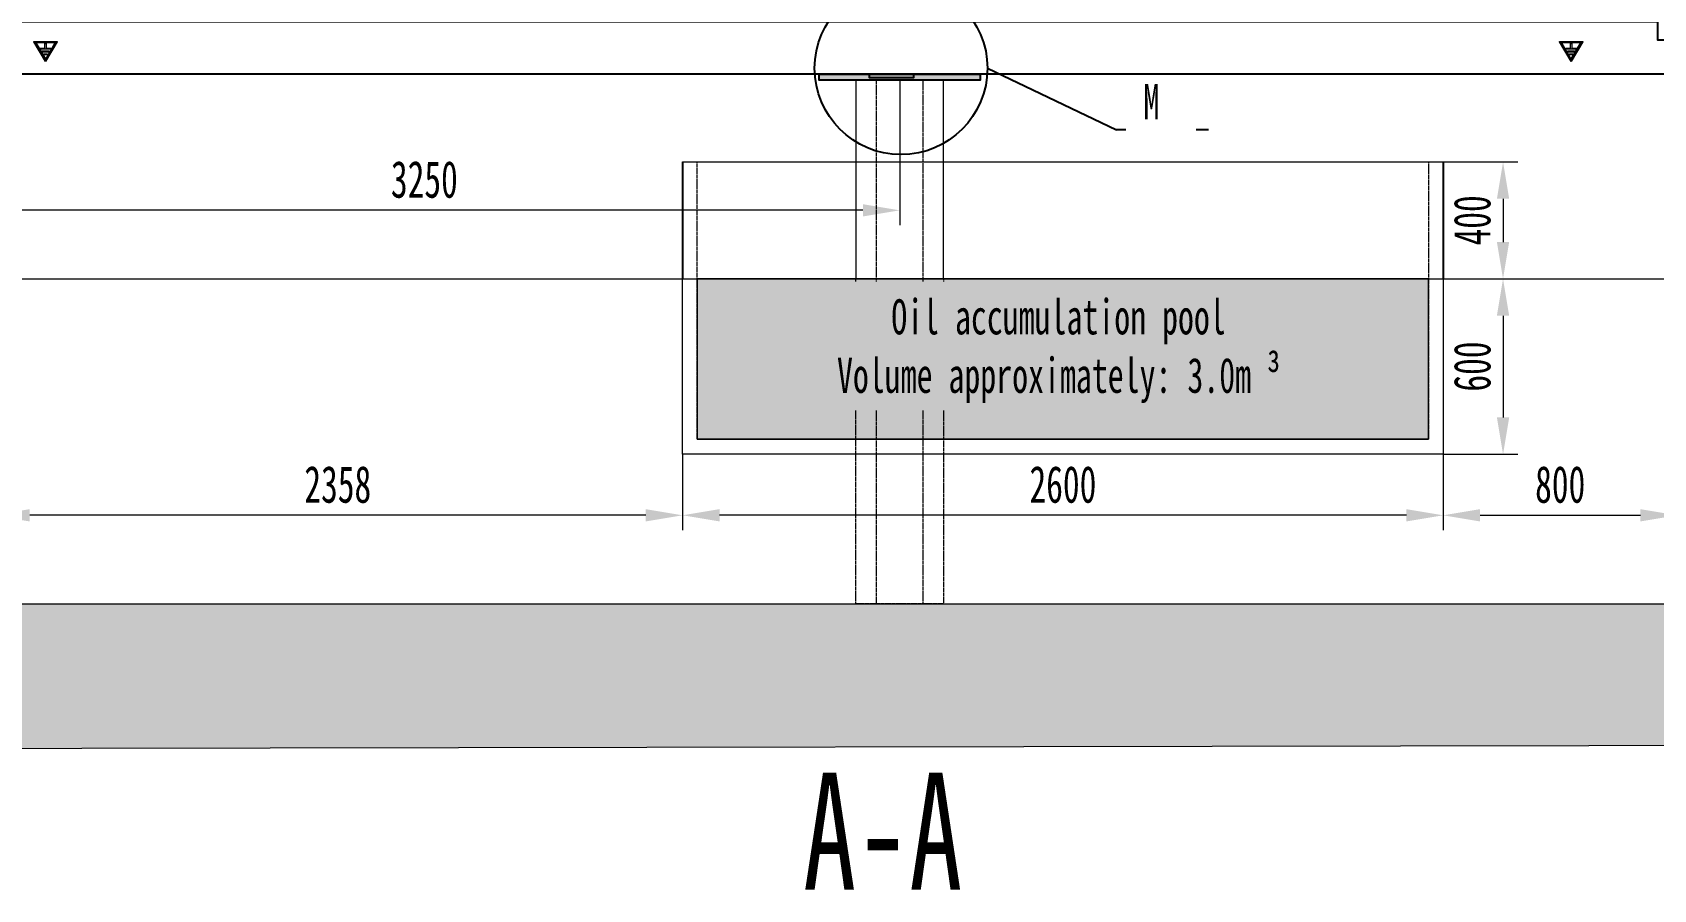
# Model space of a CAD drawing. Header units: millimetres. Extents: x 55614 to 110757, y -66981 to -47484.
# Drawn here: x 88756 to 94298, y -61094 to -58162 of the extents above; entities that cross this region are included whole.
import ezdxf

# ---------------------------------------------------------------- set-up
doc = ezdxf.new("R2010")
doc.units = ezdxf.units.MM
doc.linetypes.add('AM_ISO02W050', pattern=[7.5, 6, -1.5])
doc.layers.get('0').update_dxf_attribs({"lineweight": 15})
doc.layers.get('Defpoints').update_dxf_attribs({"lineweight": 15})
doc.layers.add('SB', color=43, linetype='Continuous')
doc.layers.add('THICK', color=7, linetype='Continuous', lineweight=0)
doc.styles.add('TH_GBDIM', font='romans.shx', dxfattribs={"width": 0.8, "bigfont": 'gbcbig.shx'})
doc.styles.add('标准', font='simsun.ttc', dxfattribs={"width": 0.667})
doc.dimstyles.new('TH_GBDIM', dxfattribs={"dimscale": 42, "dimtxt": 3, "dimasz": 3, "dimexe": 1.2, "dimexo": 0, "dimgap": 1, "dimtad": 1, "dimdec": 1, "dimlfac": -1.5, "dimdsep": 46, "dimtxsty": 'TH_GBDIM', "dimcen": 2.5, "dimclrd": 130, "dimclre": 130, "dimclrt": 3, "dimadec": 0, "dimazin": 2, "dimtfac": 0.714286, "dimtdec": 1, "dimtmove": 0, "dimatfit": 3, "dimfxl": 1, "dimtolj": 1, "dimtzin": 0, "dimlwd": -1, "dimlwe": -1, "dimarcsym": 0})

# ---------------------------------------------------------------- blocks, each defined once
blk = doc.blocks.new('*D1394')
at = {"color": 130}
for p, q in [((93578.4, -58605.3), (93833.4, -58605.3)), ((93783, -58731.3), (93783, -58879.3)), ((93578.4, -59005.3), (93833.4, -59005.3))]:
    blk.add_line(p, q, dxfattribs=at)
for points in [[(93804, -58731.3), (93762, -58731.3), (93783, -58605.3)], [(93762, -58879.3), (93804, -58879.3), (93783, -59005.3)]]:
    blk.add_solid(points, dxfattribs=at)
at = {"layer": 'Defpoints', "color": 0}
for p in [(93578.4, -58605.3), (93578.4, -59005.3), (93783, -59005.3)]:
    blk.add_point(p, dxfattribs=at)
at = {"color": 3, "insert": (93678, -58805.3), "char_height": 126, "attachment_point": 5, "rotation": 90, "style": '标准'}
blk.add_mtext('\\A1;\\A1;400', dxfattribs=at)
blk = doc.blocks.new('*D1395')
at = {"color": 130}
for p, q in [((93578.4, -59005.3), (93833.4, -59005.3)), ((93783, -59131.3), (93783, -59479.3)), ((93578.4, -59605.3), (93833.4, -59605.3))]:
    blk.add_line(p, q, dxfattribs=at)
for points in [[(93804, -59131.3), (93762, -59131.3), (93783, -59005.3)], [(93762, -59479.3), (93804, -59479.3), (93783, -59605.3)]]:
    blk.add_solid(points, dxfattribs=at)
at = {"layer": 'Defpoints', "color": 0}
for p in [(93578.4, -59005.3), (93578.4, -59605.3), (93783, -59605.3)]:
    blk.add_point(p, dxfattribs=at)
at = {"color": 3, "insert": (93678, -59305.3), "char_height": 126, "attachment_point": 5, "rotation": 90, "style": '标准'}
blk.add_mtext('\\A1;600', dxfattribs=at)
blk = doc.blocks.new('*D1409')
at = {"color": 130}
for p, q in [((90978.4, -59605.3), (90978.4, -59864.5)), ((93578.4, -59605.3), (93578.4, -59864.5)), ((93452.4, -59814.1), (91104.4, -59814.1))]:
    blk.add_line(p, q, dxfattribs=at)
for points in [[(91104.4, -59793.1), (91104.4, -59835.1), (90978.4, -59814.1)], [(93452.4, -59835.1), (93452.4, -59793.1), (93578.4, -59814.1)]]:
    blk.add_solid(points, dxfattribs=at)
at = {"layer": 'Defpoints', "color": 0}
for p in [(90978.4, -59605.3), (93578.4, -59605.3), (90978.4, -59814.1)]:
    blk.add_point(p, dxfattribs=at)
at = {"color": 3, "insert": (92278.4, -59709.1), "char_height": 126, "attachment_point": 5, "style": '标准'}
blk.add_mtext('\\A1;\\A1;2600', dxfattribs=at)
blk = doc.blocks.new('*D1411')
at = {"color": 130}
for p, q in [((90978.4, -59605.3), (90978.4, -59864.5)), ((88620.4, -59665.9), (88620.4, -59864.5)), ((90852.4, -59814.1), (88746.4, -59814.1))]:
    blk.add_line(p, q, dxfattribs=at)
for points in [[(88746.4, -59793.1), (88746.4, -59835.1), (88620.4, -59814.1)], [(90852.4, -59835.1), (90852.4, -59793.1), (90978.4, -59814.1)]]:
    blk.add_solid(points, dxfattribs=at)
at = {"layer": 'Defpoints', "color": 0}
for p in [(90978.4, -59605.3), (88620.4, -59665.9), (88620.4, -59814.1)]:
    blk.add_point(p, dxfattribs=at)
at = {"color": 3, "insert": (89799.4, -59709.1), "char_height": 126, "attachment_point": 5, "style": '标准'}
blk.add_mtext('\\A1;\\A1;2358', dxfattribs=at)
blk = doc.blocks.new('*D1412')
at = {"color": 130}
for p, q in [((93578.4, -59605.3), (93578.4, -59864.5)), ((94378.4, -59665.9), (94378.4, -59864.5)), ((93704.4, -59814.1), (94252.4, -59814.1))]:
    blk.add_line(p, q, dxfattribs=at)
for points in [[(93704.4, -59793.1), (93704.4, -59835.1), (93578.4, -59814.1)], [(94252.4, -59835.1), (94252.4, -59793.1), (94378.4, -59814.1)]]:
    blk.add_solid(points, dxfattribs=at)
at = {"layer": 'Defpoints', "color": 0}
for p in [(93578.4, -59605.3), (94378.4, -59665.9), (94378.4, -59814.1)]:
    blk.add_point(p, dxfattribs=at)
at = {"color": 3, "insert": (93978.4, -59709.1), "char_height": 126, "attachment_point": 5, "style": '标准'}
blk.add_mtext('\\A1;\\A1;800', dxfattribs=at)
blk = doc.blocks.new('*D1426')
at = {"color": 130}
for p, q in [((88470.4, -58232.7), (88470.4, -58821.3)), ((91720.4, -58325.3), (91720.4, -58821.3)), ((91594.4, -58770.9), (88596.4, -58770.9))]:
    blk.add_line(p, q, dxfattribs=at)
for points in [[(88596.4, -58749.9), (88596.4, -58791.9), (88470.4, -58770.9)], [(91594.4, -58791.9), (91594.4, -58749.9), (91720.4, -58770.9)]]:
    blk.add_solid(points, dxfattribs=at)
at = {"layer": 'Defpoints', "color": 0}
for p in [(88470.4, -58232.7), (91720.4, -58325.3), (88470.4, -58770.9)]:
    blk.add_point(p, dxfattribs=at)
at = {"color": 3, "insert": (90095.4, -58665.9), "char_height": 126, "attachment_point": 5, "style": '标准'}
blk.add_mtext('\\A1;\\A1;3250', dxfattribs=at)
blk = doc.blocks.new('EY5IU78I87UI786')
at = {"color": 2}
for p, q in [((872260.3, -72846.1), (872299.4, -72913.9)), ((872339, -72845.4), (872260.7, -72845.4)), ((872267.4, -72851.4), (872298.4, -72905.1)), ((872299.3, -72904.6), (872268.3, -72850.9)), ((872330.9, -72848.9), (872268.8, -72848.9)), ((872268.8, -72849.9), (872330.9, -72849.9)), ((872281.9, -72868), (872281.9, -72872)), ((872297.9, -72868), (872281.9, -72868)), ((872281.9, -72872), (872317.9, -72872)), ((872288.5, -72877.6), (872288.5, -72881.5)), ((872311.2, -72877.6), (872288.5, -72877.6)), ((872297.9, -72852.5), (872297.9, -72868)), ((872301.8, -72852.5), (872297.9, -72852.5)), ((872300.3, -72913.9), (872339.4, -72846.1)), ((872331.5, -72850.9), (872300.5, -72904.6)), ((872301.3, -72905.1), (872332.4, -72851.4)), ((872301.8, -72868), (872301.8, -72852.5)), ((872317.9, -72868), (872301.8, -72868)), ((872311.2, -72881.5), (872311.2, -72877.6)), ((872317.9, -72872), (872317.9, -72868)), ((872288.5, -72881.5), (872311.2, -72881.5)), ((872294.1, -72887.1), (872294.1, -72891)), ((872305.7, -72887.1), (872294.1, -72887.1)), ((872294.1, -72891), (872305.7, -72891)), ((872305.7, -72891), (872305.7, -72887.1))]:
    blk.add_line(p, q, dxfattribs=at)
for centre in [(872266.8, -72849.4), (872332.9, -72849.4), (872299.9, -72906.7)]:
    blk.add_circle(centre, 2.1, dxfattribs=at)
for centre, start, end in [((872260.7, -72845.9), 90, 210), ((872339, -72845.9), 330, 90), ((872299.9, -72913.7), 210, 330)]:
    blk.add_arc(centre, 0.5, start, end, dxfattribs=at)
blk = doc.blocks.new('RY76UI67U656')
at = {"layer": 'THICK', "lineweight": -3}
for points in [[(37515.5, -91819.3), (37515.5, -91881.3), (37554.5, -91881.3), (37554.5, -91999.3), (31852.5, -91999.3), (31852.5, -91881.3), (31828.5, -91881.3), (31828.5, -91819.3)], [(34821.5, -91999.3), (34971.5, -91999.3), (34971.5, -92011.3), (34821.5, -92011.3)]]:
    blk.add_lwpolyline(points, close=True, dxfattribs=at)
at = {"layer": 'THICK', "lineweight": -3, "xscale": -1}
for p in [(904304.3, -19042.2), (909519.8, -19042.2)]:
    blk.add_blockref('EY5IU78I87UI786', p, dxfattribs=at)

msp = doc.modelspace()

# ---------------------------------------------------------------- hatches: boundary and pattern name
at = {"lineweight": 25}
h = msp.add_hatch(color=1, dxfattribs=at)
h.dxf.hatch_style = 1
h.paths.add_polyline_path([(91445.33, -58305.248), (91995.366, -58305.248), (91995.366, -58325.26), (91445.33, -58325.26)])
h = msp.add_hatch()
h.set_pattern_fill('CONCRE', color=256, scale=10)
h.set_pattern_definition([(0, (-4141, -30622.47), (254, 254), [31.75, -222.25]), (90, (-4141, -30622.47), (-254, 254), [31.75, -222.25]), (135, (-4109.25, -30622.47), (-254, 0), [44.9013, -314.309]), (0, (-4109.25, -30479.6), (254, 254), [31.75, -222.25]), (45, (-4093.37, -30495.47), (0, 254), [22.4506, -336.7596]), (135, (-4093.37, -30495.47), (-254, 0), [22.4506, -336.7596]), (0, (-4014, -30416.1), (254, 254), [44.9013, -209.0987]), (45, (-4014, -30416.1), (0, 254), [31.75, -327.46025]), (135, (-3969.1, -30416.1), (-254, 0), [31.75, -327.46025]), (90, (-3966.37, -30558.97), (-254, 254), [31.75, -222.25]), (45, (-3966.37, -30558.97), (0, 254), [22.4506, -336.7596]), (135, (-3950.5, -30543.1), (-254, 0), [22.4506, -336.7596]), (0, (-4109.25, -30558.97), (254, 254), [15.875, -212.725]), (0, (-3918.75, -30495.47), (254, 254), [15.875, -212.725]), (90, (-3998.12, -30463.72), (-254, 254), [15.875, -212.725]), (135, (-3966.37, -30606.6), (-254, 0), [22.4506, -336.7596]), (135, (-4077.5, -30431.97), (-254, 0), [22.4506, -336.7596]), (45, (-4021.93, -30539.13), (0, 254), [22.4506, -336.7596]), (90, (-4053.68, -30590.72), (-254, 254), [3.96875, -250.03125]), (90, (-4041.78, -30483.57), (-254, 254), [3.96875, -250.03125]), (90, (-3922.72, -30439.9), (-254, 254), [3.96875, -250.03125]), (90, (-3918.75, -30574.85), (-254, 254), [3.96875, -250.03125])])
h.paths.add_polyline_path([(86346.522, -60116.75), (96652.173, -60116.738), (96652.228, -60597.508), (86346.522, -60616.775)])

# ---------------------------------------------------------------- linework, layer by layer
at = {"color": 7, "lineweight": 25}
for p in [(92020.295, -58284.83), (92776.382, -58495.185)]:
    msp.add_line(p, (92461.292, -58495.185), dxfattribs=at)
at = {"color": 6, "linetype": 'Continuous'}
for p, q in [((90978.374, -58605.26), (93578.374, -58605.26)), ((91048.572, -58605.26), (92474.072, -58605.26))]:
    msp.add_line(p, q, dxfattribs=at)
at = {"color": 6, "lineweight": 25}
for p, q in [((90978.374, -58605.26), (90978.374, -59005.26)), ((93578.374, -58605.26), (93578.374, -59005.26))]:
    msp.add_line(p, q, dxfattribs=at)
at = {"color": 6, "linetype": 'AM_ISO02W050'}
for p, q in [((91028.374, -59553.86), (91028.374, -58605.26)), ((93528.374, -58605.26), (93528.374, -59553.86))]:
    msp.add_line(p, q, dxfattribs=at)
msp.add_line((85327.63, -59005.26), (97097.387, -59005.26))
at = {"color": 6, "linetype": 'AM_ISO02W050', "ltscale": 0.1}
msp.add_line((93528.374, -59553.86), (91028.374, -59553.86), dxfattribs=at)
for points in [[(86970.368, -58105.235), (96028.951, -58105.546), (96028.368, -58305.26), (86970.368, -58305.26)], [(86346.522, -60116.75), (96652.173, -60116.738), (96652.228, -60597.508), (86346.522, -60616.775)]]:
    msp.add_lwpolyline(points, close=True)
at = {"color": 1, "lineweight": 25}
msp.add_lwpolyline([(91445.33, -58305.248), (91995.366, -58305.248), (91995.366, -58325.26), (91445.33, -58325.26)], close=True, dxfattribs=at)
at = {"color": 3}
msp.add_lwpolyline([(91870.366, -58325.26), (91570.363, -58325.26), (91570.363, -59005.26), (91870.366, -59005.26)], close=True, dxfattribs=at)
at = {"linetype": 'AM_ISO02W050'}
for points in [[(91800.366, -58325.26), (91640.363, -58325.26), (91640.363, -59005.26), (91800.366, -59005.26)], [(91800.366, -59005.26), (91640.363, -59005.26), (91640.363, -60116.738), (91800.366, -60116.738)]]:
    msp.add_lwpolyline(points, close=True, dxfattribs=at)
at = {"color": 6, "linetype": 'AM_ISO02W050', "ltscale": 0.1}
msp.add_lwpolyline([(93578.374, -59005.26), (93578.374, -59605.273), (90978.374, -59605.273), (90978.374, -59005.26)], dxfattribs=at)
at = {"color": 3, "linetype": 'AM_ISO02W050'}
msp.add_lwpolyline([(91870.366, -59005.26), (91870.366, -60116.738), (91570.363, -60116.738), (91570.363, -59005.26)], dxfattribs=at)
at = {"color": 7, "lineweight": 25}
msp.add_circle((91724.916, -58284.83), 295.379, dxfattribs=at)

# ---------------------------------------------------------------- texts
at = {"color": 2, "lineweight": 15, "insert": (91390.002, -61094.352), "char_height": 400, "attachment_point": 7, "style": '标准'}
msp.add_mtext('A-A', dxfattribs=at)

# ---------------------------------------------------------------- dimensions: what is measured, and where the dimension line sits
for base, p1, p2, picture, middle in [((88470.383, -58770.944), (91720.364, -58325.26), (88470.383, -58232.727), '*D1426', (90095.373, -58665.944)), ((88620.368, -59814.099), (90978.374, -59605.273), (88620.368, -59665.906), '*D1411', (89799.371, -59709.099)), ((90978.374, -59814.099), (93578.374, -59605.273), (90978.374, -59605.273), '*D1409', (92278.374, -59709.099)), ((94378.381, -59814.099), (93578.374, -59605.273), (94378.381, -59665.906), '*D1412', (93978.378, -59709.099))]:
    dim = msp.add_linear_dim(base=base, p1=p1, p2=p2, text='\\A1;<>', dimstyle='TH_GBDIM', override={"dimtxsty": '标准'})
    dim.commit()
    dim.dimension.update_dxf_attribs({"geometry": picture, "text_midpoint": middle})
for base, p1, p2, text, picture, middle in [((93783.046, -59005.26), (93578.374, -58605.26), (93578.374, -59005.26), '\\A1;<>', '*D1394', (93678.046, -58805.26)), ((93783.046, -59605.273), (93578.374, -59005.26), (93578.374, -59605.273), '600', '*D1395', (93678.046, -59305.266))]:
    dim = msp.add_linear_dim(base=base, p1=p1, p2=p2, angle=90, text=text, dimstyle='TH_GBDIM', override={"dimtxsty": '标准'})
    dim.commit()
    dim.dimension.update_dxf_attribs({"geometry": picture, "text_midpoint": middle})

# ---------------------------------------------------------------- next in the draw order: texts
at = {"color": 2, "insert": (92263.445, -59075.195), "char_height": 120, "width": 1849.30111, "attachment_point": 2, "style": '标准', "bg_fill": 2}
msp.add_mtext('Oil accumulation pool\\PVolume approximately: 3.0m ³', dxfattribs=at)
at = {"layer": 'SB', "color": 7, "ltscale": 20, "insert": (92553.568, -58339.136), "char_height": 120, "attachment_point": 1, "style": '标准', "bg_fill": 2}
msp.add_mtext('M', dxfattribs=at)

# ---------------------------------------------------------------- next in the draw order: hatches: boundary and pattern name
h = msp.add_hatch()
h.set_pattern_fill('GRAVEL', color=5, scale=5, style=0)
h.set_pattern_definition([(228.0128, (91119.814, -59426.86), (-1016.000863, -1143.001404), [17.086, -1691.525]), (184.9697, (91108.384, -59439.56), (1524.002465, 126.999104), [29.3203, -2902.7]), (132.5104, (91079.174, -59442.1), (1269.999076, -1397.001365), [20.674, -2046.735]), (267.2737, (91029.644, -59473.85), (126.999449, 2539.999183), [26.7003, -2643.32]), (292.8337, (91028.374, -59500.52), (-635.001803, 1524.000867), [26.1817, -2591.99]), (357.2737, (91038.534, -59524.65), (-2539.999183, 126.999449), [26.7003, -2643.32]), (37.6942, (91065.204, -59525.92), (-1651.001043, -1269.998868), [35.3097, -3495.655]), (72.2553, (91093.144, -59504.33), (889.001778, 2794.00081), [33.336, -3300.265]), (121.4296, (91103.304, -59472.58), (-1016.000262, 1650.998058), [26.7906, -2652.275]), (175.2364, (91089.334, -59449.72), (1396.998903, -126.99881), [30.5856, -1498.695]), (222.3974, (91058.854, -59447.18), (-1524.000046, -1396.9981825), [39.554, -3915.84]), (138.8141, (91155.374, -59475.12), (-888.999434, 761.99883), [13.5002, -1336.53]), (171.4692, (91145.214, -59466.23), (1650.99748, -254.00064), [25.684, -2542.73]), (225, (91119.81, -59462.42), (-3e-14, -127), [17.9605, -161.6445]), (203.1986, (91110.924, -59447.18), (635.00214, 254.00111), [9.672, -957.53]), (291.8014, (91102.034, -59450.99), (-127.0001, 381.00025), [13.6783, -670.24]), (30.9638, (91107.114, -59463.69), (380.9996, 254.0002), [22.216, -718.315]), (161.5651, (91126.164, -59452.26), (254.0001, -126.9998), [16.0644, -385.545]), (16.3895, (91028.374, -59450.99), (1270.0007, 380.999207), [22.5044, -2227.94]), (70.3462, (91049.964, -59444.64), (-507.998584, -1396.998024), [18.88, -1869.11]), (293.1986, (91126.164, -59426.86), (-254.00111, 635.00214), [19.344, -947.86]), (343.6105, (91133.784, -59444.64), (-1270.0007, 380.999207), [22.5044, -2227.94]), (339.444, (91028.374, -59529.73), (-635.00079, 253.99969), [21.7018, -1063.385]), (294.7751, (91048.694, -59537.35), (-634.99852, 1396.99935), [18.1836, -1800.18]), (66.8014, (91127.434, -59553.86), (254.00111, 635.00214), [19.344, -947.86]), (17.354, (91135.054, -59536.08), (-1651.00009, -507.999234), [21.289, -2107.62]), (69.444, (91065.204, -59553.86), (-253.99969, -635.00079), [10.851, -1074.24]), (101.3099, (91119.814, -59553.86), (-126.99937, 507.99837), [6.476, -641.1]), (165.9638, (91118.544, -59547.51), (381.00027, -126.99978), [26.1817, -497.4525]), (186.009, (91093.144, -59541.16), (1269.998127, 126.999703), [24.2633, -2402.07]), (303.6901, (91107.114, -59475.12), (-127.00004, 253.99975), [18.316, -439.589]), (353.1572, (91117.274, -59490.36), (2159.000893, -254.001138), [31.9778, -3165.8]), (60.9454, (91149.024, -59494.17), (-507.99882, -888.99788), [13.0754, -1294.47]), (90, (91155.37, -59482.74), (-127, 127), [7.62, -119.38]), (120.2564, (91090.604, -59537.35), (507.998923, -888.99955), [17.6433, -1746.695]), (48.0128, (91081.714, -59522.11), (1016.000863, 1143.001404), [34.172, -1674.44]), (0, (91104.57, -59496.71), (127, 127), [33.02, -93.98]), (325.3048, (91137.594, -59496.71), (-1269.9978, 889.000085), [20.0805, -1987.965]), (254.0546, (91154.104, -59508.14), (-127.00032, -508.00121), [18.4914, -906.085]), (207.646, (91149.024, -59525.92), (-2412.999152, -1270.000799), [30.1073, -2980.625]), (175.4261, (91122.354, -59539.89), (-1651.00038, 126.999386), [31.8514, -3153.29]), (175.4261, (91122.354, -59539.89), (-1651.00038, 126.999386), [31.8514, -3153.29])])
h.paths.add_polyline_path([(93528.374, -59005.26), (91028.374, -59005.26), (91028.374, -59553.86), (93528.374, -59553.86)])

# ---------------------------------------------------------------- next in the draw order: linework, layer by layer
at = {"color": 6, "linetype": 'AM_ISO02W050', "ltscale": 0.1}
msp.add_lwpolyline([(93528.374, -59005.26), (91028.374, -59005.26), (91028.374, -59553.86), (93528.374, -59553.86)], close=True, dxfattribs=at)

# ---------------------------------------------------------------- next in the draw order: block references
at = {"layer": 'THICK', "lineweight": -3}
msp.add_blockref('RY76UI67U656', (56795.929, 33694.033), dxfattribs=at)

doc.saveas('drawing.dxf')
